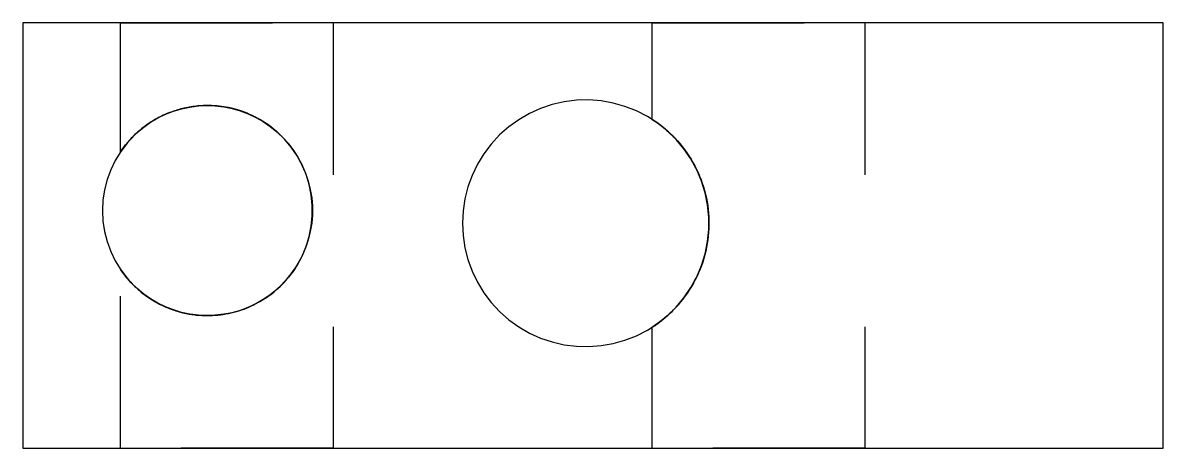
# Model space of a CAD drawing. Extents: x 0 to 1.32, y 0 to 0.85.
# Drawn here: x 0 to 0.75, y 0.57 to 0.849 of the extents above; entities that cross this region are included whole.
import ezdxf

# ---------------------------------------------------------------- set-up
doc = ezdxf.new("R2010")
doc.units = 0
doc.linetypes.add('HIDDEN', pattern=[0.037499, 0.025012, -0.012487])
doc.layers.add('FRONT', color=7, linetype='CONTINUOUS')
doc.layers.add('FRONT_HID', color=7, linetype='HIDDEN')

msp = doc.modelspace()

# ---------------------------------------------------------------- linework, layer by layer
at = {"layer": 'FRONT'}
for p, q in [((0, 0.849245), (0, 0.569547)), ((0.75, 0.849245), (0, 0.849245)), ((0.75, 0.569547), (0.75, 0.849245)), ((0.348238, 0.795489), (0.340576, 0.792914)), ((0.356119, 0.797287), (0.348238, 0.795489)), ((0.364139, 0.798292), (0.356119, 0.797287)), ((0.37222, 0.798494), (0.364139, 0.798292)), ((0.380281, 0.79789), (0.37222, 0.798494)), ((0.388241, 0.796486), (0.380281, 0.79789)), ((0.396022, 0.794297), (0.388241, 0.796486)), ((0.096201, 0.790077), (0.089926, 0.787245)), ((0.102728, 0.79227), (0.096201, 0.790077)), ((0.10944, 0.793802), (0.102728, 0.79227)), ((0.116272, 0.794658), (0.10944, 0.793802)), ((0.123155, 0.79483), (0.116272, 0.794658)), ((0.130021, 0.794315), (0.123155, 0.79483)), ((0.127584, 0.794577), (0.125325, 0.794741)), ((0.135209, 0.793463), (0.12762, 0.794573)), ((0.136801, 0.79312), (0.130021, 0.794315)), ((0.143429, 0.791255), (0.136801, 0.79312)), ((0.149838, 0.788739), (0.143429, 0.791255)), ((0.145832, 0.790398), (0.145258, 0.790612)), ((0.146405, 0.790179), (0.145832, 0.790398)), ((0.146975, 0.789954), (0.146405, 0.790179)), ((0.147544, 0.789725), (0.146975, 0.789954)), ((0.148111, 0.789491), (0.147544, 0.789725)), ((0.148675, 0.789251), (0.148111, 0.789491)), ((0.149237, 0.789007), (0.148675, 0.789251)), ((0.149798, 0.788758), (0.149237, 0.789007)), ((0.150355, 0.788503), (0.149798, 0.788758)), ((0.155965, 0.785598), (0.149838, 0.788739)), ((0.150911, 0.788244), (0.150355, 0.788503)), ((0.151464, 0.78798), (0.150911, 0.788244)), ((0.152015, 0.787711), (0.151464, 0.78798)), ((0.152564, 0.787437), (0.152015, 0.787711)), ((0.333208, 0.78959), (0.326207, 0.785548)), ((0.340576, 0.792914), (0.333208, 0.78959)), ((0.403547, 0.791344), (0.396022, 0.794297)), ((0.41074, 0.787656), (0.403547, 0.791344)), ((0.41753, 0.783271), (0.41074, 0.787656)), ((0.083963, 0.783803), (0.078373, 0.779784)), ((0.089926, 0.787245), (0.083963, 0.783803)), ((0.15311, 0.787158), (0.152564, 0.787437)), ((0.153654, 0.786875), (0.15311, 0.787158)), ((0.154195, 0.786586), (0.153654, 0.786875)), ((0.154733, 0.786293), (0.154195, 0.786586)), ((0.155269, 0.785995), (0.154733, 0.786293)), ((0.155802, 0.785692), (0.155269, 0.785995)), ((0.156332, 0.785385), (0.155802, 0.785692)), ((0.161749, 0.781863), (0.155965, 0.785598)), ((0.15686, 0.785073), (0.156332, 0.785385)), ((0.157385, 0.784756), (0.15686, 0.785073)), ((0.157907, 0.784434), (0.157385, 0.784756)), ((0.158426, 0.784108), (0.157907, 0.784434)), ((0.158943, 0.783777), (0.158426, 0.784108)), ((0.159456, 0.783442), (0.158943, 0.783777)), ((0.159966, 0.783102), (0.159456, 0.783442)), ((0.160474, 0.782758), (0.159966, 0.783102)), ((0.160978, 0.782409), (0.160474, 0.782758)), ((0.161479, 0.782056), (0.160978, 0.782409)), ((0.161977, 0.781698), (0.161479, 0.782056)), ((0.167131, 0.77757), (0.161749, 0.781863)), ((0.162472, 0.781336), (0.161977, 0.781698)), ((0.162963, 0.780969), (0.162472, 0.781336)), ((0.163451, 0.780599), (0.162963, 0.780969)), ((0.163936, 0.780223), (0.163451, 0.780599)), ((0.164418, 0.779844), (0.163936, 0.780223)), ((0.319644, 0.780829), (0.313584, 0.775481)), ((0.326207, 0.785548), (0.319644, 0.780829)), ((0.414455, 0.785376), (0.413858, 0.785761)), ((0.413858, 0.785761), (0.417381, 0.783377)), ((0.415049, 0.784985), (0.414455, 0.785376)), ((0.415639, 0.78459), (0.415049, 0.784985)), ((0.416225, 0.784189), (0.415639, 0.78459)), ((0.416808, 0.783783), (0.416225, 0.784189)), ((0.417388, 0.783373), (0.416808, 0.783783)), ((0.417964, 0.782957), (0.417388, 0.783373)), ((0.42385, 0.778231), (0.41753, 0.783271)), ((0.418536, 0.782536), (0.417964, 0.782957)), ((0.419104, 0.78211), (0.418536, 0.782536)), ((0.419669, 0.781679), (0.419104, 0.78211)), ((0.42023, 0.781243), (0.419669, 0.781679)), ((0.420787, 0.780802), (0.42023, 0.781243)), ((0.42134, 0.780356), (0.420787, 0.780802)), ((0.421889, 0.779906), (0.42134, 0.780356)), ((0.07321, 0.775228), (0.068527, 0.770181)), ((0.078373, 0.779784), (0.07321, 0.775228)), ((0.164896, 0.77946), (0.164418, 0.779844)), ((0.165371, 0.779072), (0.164896, 0.77946)), ((0.165842, 0.77868), (0.165371, 0.779072)), ((0.16631, 0.778284), (0.165842, 0.77868)), ((0.166774, 0.777883), (0.16631, 0.778284)), ((0.167235, 0.777479), (0.166774, 0.777883)), ((0.17206, 0.772763), (0.167131, 0.77757)), ((0.167692, 0.77707), (0.167235, 0.777479)), ((0.168145, 0.776657), (0.167692, 0.77707)), ((0.168595, 0.776241), (0.168145, 0.776657)), ((0.169041, 0.77582), (0.168595, 0.776241)), ((0.169484, 0.775395), (0.169041, 0.77582)), ((0.169922, 0.774967), (0.169484, 0.775395)), ((0.170357, 0.774534), (0.169922, 0.774967)), ((0.170788, 0.774098), (0.170357, 0.774534)), ((0.171214, 0.773658), (0.170788, 0.774098)), ((0.171638, 0.773214), (0.171214, 0.773658)), ((0.172057, 0.772767), (0.171638, 0.773214)), ((0.172472, 0.772316), (0.172057, 0.772767)), ((0.176486, 0.767488), (0.17206, 0.772763)), ((0.313584, 0.775481), (0.308086, 0.769555)), ((0.422435, 0.779451), (0.421889, 0.779906)), ((0.422976, 0.778991), (0.422435, 0.779451)), ((0.423513, 0.778526), (0.422976, 0.778991)), ((0.424046, 0.778057), (0.423513, 0.778526)), ((0.429636, 0.772587), (0.42385, 0.778231)), ((0.424575, 0.777583), (0.424046, 0.778057)), ((0.4251, 0.777104), (0.424575, 0.777583)), ((0.425621, 0.776621), (0.4251, 0.777104)), ((0.426137, 0.776133), (0.425621, 0.776621)), ((0.426649, 0.77564), (0.426137, 0.776133)), ((0.427157, 0.775144), (0.426649, 0.77564)), ((0.42766, 0.774642), (0.427157, 0.775144)), ((0.428159, 0.774137), (0.42766, 0.774642)), ((0.428654, 0.773627), (0.428159, 0.774137)), ((0.429144, 0.773113), (0.428654, 0.773627)), ((0.429629, 0.772594), (0.429144, 0.773113)), ((0.43011, 0.772071), (0.429629, 0.772594)), ((0.434832, 0.766395), (0.429636, 0.772587)), ((0.068527, 0.770181), (0.06437, 0.764692)), ((0.172883, 0.771861), (0.172472, 0.772316)), ((0.17329, 0.771402), (0.172883, 0.771861)), ((0.173693, 0.77094), (0.17329, 0.771402)), ((0.174091, 0.770474), (0.173693, 0.77094)), ((0.174486, 0.770005), (0.174091, 0.770474)), ((0.174876, 0.769532), (0.174486, 0.770005)), ((0.175263, 0.769056), (0.174876, 0.769532)), ((0.175645, 0.768576), (0.175263, 0.769056)), ((0.176022, 0.768093), (0.175645, 0.768576)), ((0.176139, 0.767942), (0.176034, 0.768078)), ((0.176244, 0.767806), (0.176139, 0.767942)), ((0.176349, 0.767669), (0.176244, 0.767806)), ((0.176453, 0.767532), (0.176349, 0.767669)), ((0.176557, 0.767394), (0.176453, 0.767532)), ((0.180364, 0.7618), (0.176486, 0.767488)), ((0.176661, 0.767257), (0.176557, 0.767394)), ((0.176764, 0.767119), (0.176661, 0.767257)), ((0.176867, 0.766981), (0.176764, 0.767119)), ((0.176969, 0.766843), (0.176867, 0.766981)), ((0.177071, 0.766704), (0.176969, 0.766843)), ((0.177173, 0.766565), (0.177071, 0.766704)), ((0.177275, 0.766426), (0.177173, 0.766565)), ((0.177376, 0.766287), (0.177275, 0.766426)), ((0.177477, 0.766147), (0.177376, 0.766287)), ((0.177577, 0.766007), (0.177477, 0.766147)), ((0.177677, 0.765867), (0.177577, 0.766007)), ((0.177777, 0.765727), (0.177677, 0.765867)), ((0.177876, 0.765586), (0.177777, 0.765727)), ((0.177975, 0.765445), (0.177876, 0.765586)), ((0.178074, 0.765304), (0.177975, 0.765445)), ((0.178172, 0.765163), (0.178074, 0.765304)), ((0.17827, 0.765021), (0.178172, 0.765163)), ((0.178368, 0.76488), (0.17827, 0.765021)), ((0.308086, 0.769555), (0.303205, 0.763112)), ((0.430587, 0.771544), (0.43011, 0.772071)), ((0.431058, 0.771013), (0.430587, 0.771544)), ((0.431525, 0.770478), (0.431058, 0.771013)), ((0.431988, 0.769939), (0.431525, 0.770478)), ((0.432445, 0.769395), (0.431988, 0.769939)), ((0.432898, 0.768848), (0.432445, 0.769395)), ((0.433346, 0.768297), (0.432898, 0.768848)), ((0.433789, 0.767742), (0.433346, 0.768297)), ((0.434228, 0.767183), (0.433789, 0.767742)), ((0.434661, 0.76662), (0.434228, 0.767183)), ((0.435089, 0.766053), (0.434661, 0.76662)), ((0.439386, 0.759716), (0.434832, 0.766395)), ((0.435513, 0.765483), (0.435089, 0.766053)), ((0.435931, 0.764909), (0.435513, 0.765483)), ((0.06078, 0.758818), (0.057793, 0.752614)), ((0.06437, 0.764692), (0.06078, 0.758818)), ((0.178465, 0.764738), (0.178368, 0.76488)), ((0.178562, 0.764595), (0.178465, 0.764738)), ((0.178659, 0.764453), (0.178562, 0.764595)), ((0.178755, 0.76431), (0.178659, 0.764453)), ((0.178851, 0.764167), (0.178755, 0.76431)), ((0.178946, 0.764024), (0.178851, 0.764167)), ((0.179042, 0.76388), (0.178946, 0.764024)), ((0.179136, 0.763736), (0.179042, 0.76388)), ((0.179231, 0.763592), (0.179136, 0.763736)), ((0.179325, 0.763448), (0.179231, 0.763592)), ((0.179419, 0.763304), (0.179325, 0.763448)), ((0.179512, 0.763159), (0.179419, 0.763304)), ((0.179605, 0.763014), (0.179512, 0.763159)), ((0.179698, 0.762869), (0.179605, 0.763014)), ((0.17979, 0.762724), (0.179698, 0.762869)), ((0.179882, 0.762578), (0.17979, 0.762724)), ((0.179973, 0.762432), (0.179882, 0.762578)), ((0.180064, 0.762286), (0.179973, 0.762432)), ((0.180155, 0.76214), (0.180064, 0.762286)), ((0.180246, 0.761993), (0.180155, 0.76214)), ((0.180336, 0.761846), (0.180246, 0.761993)), ((0.180426, 0.761699), (0.180336, 0.761846)), ((0.183657, 0.755753), (0.180364, 0.7618)), ((0.180515, 0.761552), (0.180426, 0.761699)), ((0.180604, 0.761405), (0.180515, 0.761552)), ((0.180693, 0.761257), (0.180604, 0.761405)), ((0.180781, 0.761109), (0.180693, 0.761257)), ((0.180869, 0.760961), (0.180781, 0.761109)), ((0.180956, 0.760813), (0.180869, 0.760961)), ((0.181043, 0.760665), (0.180956, 0.760813)), ((0.18113, 0.760516), (0.181043, 0.760665)), ((0.181216, 0.760367), (0.18113, 0.760516)), ((0.181302, 0.760218), (0.181216, 0.760367)), ((0.181388, 0.760068), (0.181302, 0.760218)), ((0.181473, 0.759919), (0.181388, 0.760068)), ((0.181558, 0.759769), (0.181473, 0.759919)), ((0.181643, 0.759619), (0.181558, 0.759769)), ((0.181727, 0.759469), (0.181643, 0.759619)), ((0.181811, 0.759318), (0.181727, 0.759469)), ((0.181894, 0.759168), (0.181811, 0.759318)), ((0.181977, 0.759017), (0.181894, 0.759168)), ((0.185873, 0.750633), (0.182611, 0.757836)), ((0.303205, 0.763112), (0.29899, 0.756215)), ((0.436345, 0.764331), (0.435931, 0.764909)), ((0.436753, 0.76375), (0.436345, 0.764331)), ((0.437156, 0.763165), (0.436753, 0.76375)), ((0.437554, 0.762576), (0.437156, 0.763165)), ((0.437947, 0.761985), (0.437554, 0.762576)), ((0.438335, 0.761389), (0.437947, 0.761985)), ((0.438717, 0.760791), (0.438335, 0.761389)), ((0.439094, 0.760189), (0.438717, 0.760791)), ((0.439466, 0.759584), (0.439094, 0.760189)), ((0.443251, 0.752617), (0.439386, 0.759716)), ((0.439833, 0.758975), (0.439466, 0.759584)), ((0.440194, 0.758364), (0.439833, 0.758975)), ((0.44055, 0.757749), (0.440194, 0.758364)), ((0.4409, 0.757131), (0.44055, 0.757749)), ((0.057793, 0.752614), (0.055438, 0.746144)), ((0.186332, 0.749409), (0.183657, 0.755753)), ((0.29899, 0.756215), (0.295483, 0.748932)), ((0.441245, 0.75651), (0.4409, 0.757131)), ((0.441585, 0.755886), (0.441245, 0.75651)), ((0.441919, 0.755259), (0.441585, 0.755886)), ((0.442248, 0.754629), (0.441919, 0.755259)), ((0.442571, 0.753997), (0.442248, 0.754629)), ((0.442888, 0.753361), (0.442571, 0.753997)), ((0.4432, 0.752723), (0.442888, 0.753361)), ((0.446391, 0.745168), (0.443251, 0.752617)), ((0.055438, 0.746144), (0.053739, 0.739472)), ((0.188361, 0.74283), (0.186332, 0.749409)), ((0.189725, 0.736081), (0.188361, 0.74283)), ((0.295483, 0.748932), (0.292718, 0.741336)), ((0.446227, 0.745617), (0.444735, 0.749354)), ((0.447205, 0.74282), (0.446374, 0.745216)), ((0.448774, 0.737444), (0.446391, 0.745168)), ((0.053739, 0.739472), (0.052713, 0.732664)), ((0.190411, 0.72923), (0.189725, 0.736081)), ((0.292718, 0.741336), (0.290724, 0.733503)), ((0.447818, 0.740879), (0.447707, 0.741246)), ((0.447928, 0.740512), (0.447818, 0.740879)), ((0.448037, 0.740144), (0.447928, 0.740512)), ((0.448143, 0.739775), (0.448037, 0.740144)), ((0.448248, 0.739406), (0.448143, 0.739775)), ((0.448351, 0.739037), (0.448248, 0.739406)), ((0.448452, 0.738667), (0.448351, 0.739037)), ((0.448552, 0.738296), (0.448452, 0.738667)), ((0.44865, 0.737925), (0.448552, 0.738296)), ((0.448746, 0.737554), (0.44865, 0.737925)), ((0.44884, 0.737182), (0.448746, 0.737554)), ((0.450376, 0.729521), (0.448774, 0.737444)), ((0.448933, 0.73681), (0.44884, 0.737182)), ((0.449023, 0.736437), (0.448933, 0.73681)), ((0.449112, 0.736064), (0.449023, 0.736437)), ((0.4492, 0.735691), (0.449112, 0.736064)), ((0.449285, 0.735317), (0.4492, 0.735691)), ((0.449369, 0.734942), (0.449285, 0.735317)), ((0.052713, 0.732664), (0.05237, 0.725788)), ((0.190442, 0.723032), (0.190407, 0.7293)), ((0.190411, 0.722345), (0.190411, 0.72923)), ((0.290724, 0.733503), (0.289519, 0.72551)), ((0.449451, 0.734568), (0.449369, 0.734942)), ((0.449531, 0.734193), (0.449451, 0.734568)), ((0.449609, 0.733817), (0.449531, 0.734193)), ((0.449686, 0.733441), (0.449609, 0.733817)), ((0.449761, 0.733065), (0.449686, 0.733441)), ((0.449834, 0.732688), (0.449761, 0.733065)), ((0.449905, 0.732312), (0.449834, 0.732688)), ((0.449975, 0.731934), (0.449905, 0.732312)), ((0.450042, 0.731557), (0.449975, 0.731934)), ((0.450108, 0.731179), (0.450042, 0.731557)), ((0.450172, 0.730801), (0.450108, 0.731179)), ((0.450235, 0.730422), (0.450172, 0.730801)), ((0.450295, 0.730043), (0.450235, 0.730422)), ((0.450354, 0.729664), (0.450295, 0.730043)), ((0.450411, 0.729285), (0.450354, 0.729664)), ((0.45118, 0.721478), (0.450376, 0.729521)), ((0.450466, 0.728905), (0.450411, 0.729285)), ((0.450519, 0.728526), (0.450466, 0.728905)), ((0.450571, 0.728145), (0.450519, 0.728526)), ((0.450621, 0.727765), (0.450571, 0.728145)), ((0.450669, 0.727385), (0.450621, 0.727765)), ((0.05237, 0.725788), (0.052713, 0.718911)), ((0.189725, 0.715494), (0.190411, 0.722345)), ((0.289519, 0.72551), (0.289116, 0.717436)), ((0.450715, 0.727004), (0.450669, 0.727385)), ((0.450759, 0.726623), (0.450715, 0.727004)), ((0.450802, 0.726242), (0.450759, 0.726623)), ((0.450842, 0.72586), (0.450802, 0.726242)), ((0.450881, 0.725479), (0.450842, 0.72586)), ((0.450919, 0.725097), (0.450881, 0.725479)), ((0.450954, 0.724715), (0.450919, 0.725097)), ((0.450987, 0.724333), (0.450954, 0.724715)), ((0.451019, 0.72395), (0.450987, 0.724333)), ((0.451049, 0.723568), (0.451019, 0.72395)), ((0.451077, 0.723185), (0.451049, 0.723568)), ((0.451103, 0.722803), (0.451077, 0.723185)), ((0.451128, 0.72242), (0.451103, 0.722803)), ((0.451151, 0.722037), (0.451128, 0.72242)), ((0.451171, 0.721654), (0.451151, 0.722037)), ((0.45119, 0.721271), (0.451171, 0.721654)), ((0.45118, 0.713395), (0.45118, 0.721478)), ((0.451208, 0.720888), (0.45119, 0.721271)), ((0.451223, 0.720504), (0.451208, 0.720888)), ((0.451237, 0.720121), (0.451223, 0.720504)), ((0.451249, 0.719738), (0.451237, 0.720121)), ((0.052713, 0.718911), (0.053739, 0.712103)), ((0.188361, 0.708746), (0.189725, 0.715494)), ((0.289116, 0.717436), (0.289519, 0.709363)), ((0.450376, 0.705352), (0.45118, 0.713395)), ((0.451258, 0.719354), (0.451249, 0.719738)), ((0.451267, 0.718971), (0.451258, 0.719354)), ((0.451273, 0.718587), (0.451267, 0.718971)), ((0.451278, 0.718204), (0.451273, 0.718587)), ((0.45128, 0.71782), (0.451278, 0.718204)), ((0.451281, 0.717436), (0.45128, 0.71782)), ((0.053739, 0.712103), (0.055438, 0.705431)), ((0.055438, 0.705431), (0.057793, 0.698961)), ((0.186332, 0.702167), (0.188361, 0.708746)), ((0.289519, 0.709363), (0.290724, 0.70137)), ((0.448774, 0.697429), (0.450376, 0.705352)), ((0.057793, 0.698961), (0.06078, 0.692758)), ((0.183657, 0.695822), (0.186332, 0.702167)), ((0.290724, 0.70137), (0.292718, 0.693537)), ((0.06078, 0.692758), (0.06437, 0.686883)), ((0.180364, 0.689775), (0.183657, 0.695822)), ((0.292718, 0.693537), (0.295483, 0.685941)), ((0.446391, 0.689705), (0.448774, 0.697429)), ((0.064236, 0.68708), (0.064793, 0.68627)), ((0.06437, 0.686883), (0.068527, 0.681394)), ((0.064793, 0.68627), (0.065361, 0.685467)), ((0.065361, 0.685467), (0.065941, 0.684673)), ((0.065941, 0.684673), (0.066532, 0.683887)), ((0.066532, 0.683887), (0.067135, 0.683109)), ((0.067135, 0.683109), (0.067748, 0.682341)), ((0.17206, 0.678813), (0.176486, 0.684087)), ((0.176486, 0.684087), (0.180364, 0.689775)), ((0.295483, 0.685941), (0.29899, 0.678658)), ((0.443251, 0.682256), (0.446391, 0.689705)), ((0.067748, 0.682341), (0.068372, 0.68158)), ((0.068372, 0.68158), (0.069007, 0.680829)), ((0.068527, 0.681394), (0.07321, 0.676347)), ((0.069007, 0.680829), (0.069652, 0.680087)), ((0.069652, 0.680087), (0.070308, 0.679355)), ((0.070308, 0.679355), (0.070975, 0.678631)), ((0.070975, 0.678631), (0.071651, 0.677918)), ((0.071651, 0.677918), (0.072338, 0.677214)), ((0.072338, 0.677214), (0.073035, 0.67652)), ((0.073035, 0.67652), (0.073741, 0.675835)), ((0.07321, 0.676347), (0.078373, 0.671792)), ((0.073741, 0.675835), (0.074457, 0.675161)), ((0.074457, 0.675161), (0.075183, 0.674498)), ((0.167131, 0.674005), (0.17206, 0.678813)), ((0.29899, 0.678658), (0.303205, 0.671761)), ((0.434832, 0.668478), (0.439386, 0.675157)), ((0.439386, 0.675157), (0.443251, 0.682256)), ((0.075183, 0.674498), (0.075918, 0.673844)), ((0.075918, 0.673844), (0.076662, 0.673201)), ((0.076662, 0.673201), (0.077415, 0.672569)), ((0.077415, 0.672569), (0.078178, 0.671948)), ((0.078178, 0.671948), (0.078949, 0.671337)), ((0.078373, 0.671792), (0.083963, 0.667772)), ((0.078949, 0.671337), (0.079728, 0.670738)), ((0.079728, 0.670738), (0.080516, 0.67015)), ((0.080516, 0.67015), (0.081313, 0.669573)), ((0.081313, 0.669573), (0.082117, 0.669007)), ((0.082117, 0.669007), (0.08293, 0.668453)), ((0.08293, 0.668453), (0.08375, 0.66791)), ((0.08375, 0.66791), (0.084578, 0.66738)), ((0.083963, 0.667772), (0.089926, 0.66433)), ((0.155965, 0.665977), (0.161749, 0.669712)), ((0.161749, 0.669712), (0.167131, 0.674005)), ((0.303205, 0.671761), (0.308086, 0.665318)), ((0.429636, 0.662286), (0.434832, 0.668478)), ((0.084578, 0.66738), (0.085414, 0.666861)), ((0.085414, 0.666861), (0.086256, 0.666354)), ((0.086256, 0.666354), (0.087106, 0.665859)), ((0.087106, 0.665859), (0.087963, 0.665376)), ((0.087963, 0.665376), (0.088827, 0.664906)), ((0.088827, 0.664906), (0.089697, 0.664448)), ((0.089697, 0.664448), (0.090574, 0.664002)), ((0.089926, 0.66433), (0.096201, 0.661498)), ((0.090574, 0.664002), (0.091457, 0.663569)), ((0.091457, 0.663569), (0.092346, 0.663148)), ((0.092346, 0.663148), (0.09324, 0.662741)), ((0.09324, 0.662741), (0.094141, 0.662345)), ((0.094141, 0.662345), (0.095047, 0.661963)), ((0.095047, 0.661963), (0.095959, 0.661594)), ((0.095959, 0.661594), (0.096875, 0.661238)), ((0.096201, 0.661498), (0.102728, 0.659305)), ((0.096875, 0.661238), (0.097797, 0.660895)), ((0.097797, 0.660895), (0.098723, 0.660565)), ((0.098723, 0.660565), (0.099654, 0.660248)), ((0.099654, 0.660248), (0.10059, 0.659944)), ((0.136801, 0.658456), (0.143429, 0.66032)), ((0.143429, 0.66032), (0.149838, 0.662836)), ((0.149838, 0.662836), (0.155965, 0.665977)), ((0.308086, 0.665318), (0.313584, 0.659392)), ((0.42385, 0.656642), (0.429636, 0.662286)), ((0.10059, 0.659944), (0.10153, 0.659654)), ((0.10153, 0.659654), (0.102473, 0.659378)), ((0.102473, 0.659378), (0.103421, 0.659114)), ((0.102728, 0.659305), (0.10944, 0.657773)), ((0.103421, 0.659114), (0.104372, 0.658865)), ((0.104372, 0.658865), (0.105327, 0.658628)), ((0.105327, 0.658628), (0.106285, 0.658406)), ((0.106285, 0.658406), (0.107246, 0.658197)), ((0.107246, 0.658197), (0.10821, 0.658002)), ((0.10821, 0.658002), (0.109176, 0.65782)), ((0.109176, 0.65782), (0.110145, 0.657653)), ((0.10944, 0.657773), (0.116272, 0.656917)), ((0.110145, 0.657653), (0.111117, 0.657499)), ((0.111117, 0.657499), (0.11209, 0.657359)), ((0.11209, 0.657359), (0.113065, 0.657233)), ((0.113065, 0.657233), (0.114042, 0.657121)), ((0.114042, 0.657121), (0.115021, 0.657022)), ((0.115021, 0.657022), (0.116001, 0.656938)), ((0.116272, 0.656917), (0.123155, 0.656746)), ((0.123155, 0.656746), (0.130021, 0.65726)), ((0.130021, 0.65726), (0.136801, 0.658456)), ((0.313584, 0.659392), (0.319644, 0.654044)), ((0.319644, 0.654044), (0.326207, 0.649325)), ((0.41753, 0.651602), (0.42385, 0.656642)), ((0.326207, 0.649325), (0.333208, 0.645283)), ((0.333208, 0.645283), (0.340576, 0.641959)), ((0.403547, 0.643529), (0.41074, 0.647217)), ((0.41074, 0.647217), (0.41753, 0.651602)), ((0.340576, 0.641959), (0.348238, 0.639384)), ((0.348238, 0.639384), (0.356119, 0.637586)), ((0.356119, 0.637586), (0.364139, 0.636581)), ((0.380281, 0.636983), (0.388241, 0.638387)), ((0.388241, 0.638387), (0.396022, 0.640576)), ((0.396022, 0.640576), (0.403547, 0.643529)), ((0.364139, 0.636581), (0.37222, 0.636379)), ((0.37222, 0.636379), (0.380281, 0.636983)), ((0, 0.569547), (0.75, 0.569547))]:
    msp.add_line(p, q, dxfattribs=at)
at = {"layer": 'FRONT_HID', "linetype": 'HIDDEN'}
for p, q in [((0.204085, 0.849245), (0.064236, 0.849245)), ((0.064236, 0.849245), (0.204085, 0.849245)), ((0.064236, 0.764495), (0.064236, 0.849245)), ((0.204085, 0.849245), (0.204085, 0.569547)), ((0.553707, 0.849245), (0.413858, 0.849245)), ((0.413858, 0.849245), (0.553707, 0.849245)), ((0.413858, 0.785761), (0.413858, 0.849245)), ((0.553707, 0.849245), (0.553707, 0.569547)), ((0.088883, 0.786699), (0.093908, 0.789129)), ((0.091297, 0.787929), (0.090283, 0.787427)), ((0.092319, 0.788415), (0.091297, 0.787929)), ((0.093349, 0.788883), (0.092319, 0.788415)), ((0.094387, 0.789335), (0.093349, 0.788883)), ((0.093908, 0.789129), (0.099113, 0.791145)), ((0.095431, 0.789769), (0.094387, 0.789335)), ((0.096483, 0.790187), (0.095431, 0.789769)), ((0.097542, 0.790587), (0.096483, 0.790187)), ((0.098606, 0.79097), (0.097542, 0.790587)), ((0.099677, 0.791335), (0.098606, 0.79097)), ((0.099113, 0.791145), (0.104464, 0.792734)), ((0.100754, 0.791683), (0.099677, 0.791335)), ((0.101837, 0.792013), (0.100754, 0.791683)), ((0.102924, 0.792325), (0.101837, 0.792013)), ((0.104017, 0.792619), (0.102924, 0.792325)), ((0.105114, 0.792895), (0.104017, 0.792619)), ((0.104464, 0.792734), (0.109926, 0.793886)), ((0.106216, 0.793154), (0.105114, 0.792895)), ((0.107322, 0.793394), (0.106216, 0.793154)), ((0.108431, 0.793616), (0.107322, 0.793394)), ((0.109544, 0.79382), (0.108431, 0.793616)), ((0.110661, 0.794006), (0.109544, 0.79382)), ((0.109926, 0.793886), (0.115463, 0.794593)), ((0.11178, 0.794173), (0.110661, 0.794006)), ((0.112901, 0.794322), (0.11178, 0.794173)), ((0.114025, 0.794453), (0.112901, 0.794322)), ((0.115151, 0.794565), (0.114025, 0.794453)), ((0.116279, 0.794659), (0.115151, 0.794565)), ((0.115463, 0.794593), (0.121039, 0.79485)), ((0.117408, 0.794734), (0.116279, 0.794659)), ((0.118538, 0.79479), (0.117408, 0.794734)), ((0.119669, 0.794829), (0.118538, 0.79479)), ((0.120801, 0.794848), (0.119669, 0.794829)), ((0.121932, 0.794849), (0.120801, 0.794848)), ((0.121039, 0.79485), (0.126618, 0.794656)), ((0.123064, 0.794832), (0.121932, 0.794849)), ((0.124195, 0.794796), (0.123064, 0.794832)), ((0.125325, 0.794741), (0.124195, 0.794796)), ((0.126618, 0.794656), (0.132163, 0.794013)), ((0.12762, 0.794573), (0.127584, 0.794577)), ((0.132163, 0.794013), (0.137637, 0.792923)), ((0.135371, 0.79343), (0.135209, 0.793463)), ((0.135534, 0.793396), (0.135371, 0.79343)), ((0.135696, 0.793362), (0.135534, 0.793396)), ((0.135859, 0.793328), (0.135696, 0.793362)), ((0.136021, 0.793293), (0.135859, 0.793328)), ((0.136183, 0.793258), (0.136021, 0.793293)), ((0.136345, 0.793222), (0.136183, 0.793258)), ((0.136507, 0.793186), (0.136345, 0.793222)), ((0.136669, 0.79315), (0.136507, 0.793186)), ((0.136831, 0.793113), (0.136669, 0.79315)), ((0.136993, 0.793076), (0.136831, 0.793113)), ((0.137154, 0.793038), (0.136993, 0.793076)), ((0.137316, 0.793), (0.137154, 0.793038)), ((0.137477, 0.792962), (0.137316, 0.793)), ((0.137639, 0.792923), (0.137477, 0.792962)), ((0.137637, 0.792923), (0.143006, 0.791395)), ((0.1378, 0.792884), (0.137639, 0.792923)), ((0.137961, 0.792844), (0.1378, 0.792884)), ((0.138122, 0.792804), (0.137961, 0.792844)), ((0.138283, 0.792764), (0.138122, 0.792804)), ((0.138444, 0.792723), (0.138283, 0.792764)), ((0.138605, 0.792682), (0.138444, 0.792723)), ((0.138766, 0.792641), (0.138605, 0.792682)), ((0.138926, 0.792599), (0.138766, 0.792641)), ((0.139087, 0.792557), (0.138926, 0.792599)), ((0.139247, 0.792514), (0.139087, 0.792557)), ((0.139408, 0.792471), (0.139247, 0.792514)), ((0.139568, 0.792428), (0.139408, 0.792471)), ((0.139728, 0.792384), (0.139568, 0.792428)), ((0.139888, 0.79234), (0.139728, 0.792384)), ((0.140048, 0.792295), (0.139888, 0.79234)), ((0.140207, 0.79225), (0.140048, 0.792295)), ((0.140367, 0.792205), (0.140207, 0.79225)), ((0.140527, 0.792159), (0.140367, 0.792205)), ((0.140686, 0.792113), (0.140527, 0.792159)), ((0.140845, 0.792067), (0.140686, 0.792113)), ((0.141005, 0.79202), (0.140845, 0.792067)), ((0.141164, 0.791973), (0.141005, 0.79202)), ((0.141323, 0.791925), (0.141164, 0.791973)), ((0.141482, 0.791877), (0.141323, 0.791925)), ((0.14164, 0.791829), (0.141482, 0.791877)), ((0.141799, 0.79178), (0.14164, 0.791829)), ((0.141957, 0.791731), (0.141799, 0.79178)), ((0.142116, 0.791681), (0.141957, 0.791731)), ((0.142274, 0.791632), (0.142116, 0.791681)), ((0.142432, 0.791581), (0.142274, 0.791632)), ((0.14259, 0.791531), (0.142432, 0.791581)), ((0.142748, 0.79148), (0.14259, 0.791531)), ((0.142906, 0.791428), (0.142748, 0.79148)), ((0.143064, 0.791376), (0.142906, 0.791428)), ((0.143006, 0.791395), (0.148234, 0.789439)), ((0.143221, 0.791324), (0.143064, 0.791376)), ((0.143379, 0.791272), (0.143221, 0.791324)), ((0.143536, 0.791219), (0.143379, 0.791272)), ((0.143693, 0.791165), (0.143536, 0.791219)), ((0.14385, 0.791112), (0.143693, 0.791165)), ((0.144007, 0.791058), (0.14385, 0.791112)), ((0.144164, 0.791003), (0.144007, 0.791058)), ((0.144321, 0.790948), (0.144164, 0.791003)), ((0.144477, 0.790893), (0.144321, 0.790948)), ((0.144633, 0.790838), (0.144477, 0.790893)), ((0.14479, 0.790782), (0.144633, 0.790838)), ((0.144946, 0.790725), (0.14479, 0.790782)), ((0.145102, 0.790669), (0.144946, 0.790725)), ((0.145258, 0.790612), (0.145102, 0.790669)), ((0.148234, 0.789439), (0.153287, 0.787067)), ((0.075206, 0.777099), (0.079501, 0.780665)), ((0.078842, 0.780154), (0.077957, 0.779449)), ((0.079738, 0.780845), (0.078842, 0.780154)), ((0.079501, 0.780665), (0.08407, 0.783872)), ((0.080646, 0.78152), (0.079738, 0.780845)), ((0.081564, 0.782181), (0.080646, 0.78152)), ((0.082494, 0.782827), (0.081564, 0.782181)), ((0.083433, 0.783457), (0.082494, 0.782827)), ((0.084383, 0.784072), (0.083433, 0.783457)), ((0.08407, 0.783872), (0.088883, 0.786699)), ((0.085343, 0.784671), (0.084383, 0.784072)), ((0.086313, 0.785255), (0.085343, 0.784671)), ((0.087292, 0.785822), (0.086313, 0.785255)), ((0.08828, 0.786373), (0.087292, 0.785822)), ((0.089277, 0.786908), (0.08828, 0.786373)), ((0.090283, 0.787427), (0.089277, 0.786908)), ((0.153287, 0.787067), (0.158132, 0.784294)), ((0.158132, 0.784294), (0.162737, 0.781139)), ((0.162737, 0.781139), (0.167072, 0.777623)), ((0.417381, 0.783377), (0.419401, 0.781884)), ((0.419401, 0.781884), (0.421374, 0.780329)), ((0.421374, 0.780329), (0.423298, 0.778714)), ((0.067549, 0.768988), (0.071214, 0.773198)), ((0.071316, 0.773306), (0.070544, 0.772479)), ((0.071214, 0.773198), (0.075206, 0.777099)), ((0.072101, 0.774121), (0.071316, 0.773306)), ((0.0729, 0.774923), (0.072101, 0.774121)), ((0.073711, 0.775711), (0.0729, 0.774923)), ((0.074535, 0.776487), (0.073711, 0.775711)), ((0.075372, 0.777248), (0.074535, 0.776487)), ((0.076222, 0.777996), (0.075372, 0.777248)), ((0.077083, 0.77873), (0.076222, 0.777996)), ((0.077957, 0.779449), (0.077083, 0.77873)), ((0.167072, 0.777623), (0.171109, 0.773768)), ((0.171109, 0.773768), (0.174821, 0.769599)), ((0.423298, 0.778714), (0.42517, 0.777039)), ((0.42517, 0.777039), (0.42699, 0.775308)), ((0.42699, 0.775308), (0.428756, 0.773521)), ((0.428756, 0.773521), (0.430465, 0.77168)), ((0.064236, 0.764495), (0.067549, 0.768988)), ((0.064878, 0.765427), (0.064236, 0.764495)), ((0.065535, 0.766348), (0.064878, 0.765427)), ((0.066207, 0.767259), (0.065535, 0.766348)), ((0.066894, 0.768158), (0.066207, 0.767259)), ((0.067595, 0.769046), (0.066894, 0.768158)), ((0.068311, 0.769922), (0.067595, 0.769046)), ((0.069042, 0.770786), (0.068311, 0.769922)), ((0.069786, 0.771639), (0.069042, 0.770786)), ((0.070544, 0.772479), (0.069786, 0.771639)), ((0.174821, 0.769599), (0.178185, 0.765145)), ((0.176034, 0.768078), (0.176022, 0.768093)), ((0.178185, 0.765145), (0.181178, 0.760433)), ((0.430465, 0.77168), (0.432117, 0.769787)), ((0.432117, 0.769787), (0.433709, 0.767844)), ((0.433709, 0.767844), (0.43524, 0.765852)), ((0.43524, 0.765852), (0.436708, 0.763814)), ((0.181178, 0.760433), (0.183781, 0.755495)), ((0.182611, 0.757836), (0.181977, 0.759017)), ((0.436708, 0.763814), (0.438113, 0.761731)), ((0.438113, 0.761731), (0.439452, 0.759606)), ((0.439452, 0.759606), (0.440726, 0.757441)), ((0.183781, 0.755495), (0.185976, 0.750363)), ((0.185997, 0.750309), (0.185873, 0.750633)), ((0.185976, 0.750363), (0.18775, 0.74507)), ((0.18612, 0.749983), (0.185997, 0.750309)), ((0.440726, 0.757441), (0.441931, 0.755237)), ((0.441931, 0.755237), (0.443067, 0.752996)), ((0.443067, 0.752996), (0.444134, 0.750722)), ((0.444735, 0.749354), (0.4432, 0.752723)), ((0.444134, 0.750722), (0.44513, 0.748416)), ((0.186241, 0.749657), (0.18612, 0.749983)), ((0.18636, 0.749331), (0.186241, 0.749657)), ((0.186478, 0.749004), (0.18636, 0.749331)), ((0.186594, 0.748676), (0.186478, 0.749004)), ((0.186708, 0.748348), (0.186594, 0.748676)), ((0.186821, 0.748019), (0.186708, 0.748348)), ((0.186932, 0.747689), (0.186821, 0.748019)), ((0.187041, 0.747359), (0.186932, 0.747689)), ((0.187149, 0.747029), (0.187041, 0.747359)), ((0.187255, 0.746698), (0.187149, 0.747029)), ((0.18736, 0.746366), (0.187255, 0.746698)), ((0.187462, 0.746034), (0.18736, 0.746366)), ((0.187563, 0.745702), (0.187462, 0.746034)), ((0.187663, 0.745368), (0.187563, 0.745702)), ((0.18776, 0.745035), (0.187663, 0.745368)), ((0.18775, 0.74507), (0.189091, 0.739652)), ((0.187857, 0.744701), (0.18776, 0.745035)), ((0.187951, 0.744366), (0.187857, 0.744701)), ((0.188044, 0.744031), (0.187951, 0.744366)), ((0.188135, 0.743696), (0.188044, 0.744031)), ((0.188224, 0.74336), (0.188135, 0.743696)), ((0.188311, 0.743023), (0.188224, 0.74336)), ((0.188397, 0.742686), (0.188311, 0.743023)), ((0.188482, 0.742349), (0.188397, 0.742686)), ((0.44513, 0.748416), (0.446053, 0.74608)), ((0.446053, 0.74608), (0.446904, 0.743716)), ((0.446374, 0.745216), (0.446227, 0.745617)), ((0.446904, 0.743716), (0.447682, 0.741327)), ((0.447707, 0.741246), (0.447205, 0.74282)), ((0.188564, 0.742011), (0.188482, 0.742349)), ((0.188645, 0.741673), (0.188564, 0.742011)), ((0.188724, 0.741335), (0.188645, 0.741673)), ((0.188801, 0.740996), (0.188724, 0.741335)), ((0.188877, 0.740656), (0.188801, 0.740996)), ((0.188951, 0.740317), (0.188877, 0.740656)), ((0.189023, 0.739977), (0.188951, 0.740317)), ((0.189094, 0.739636), (0.189023, 0.739977)), ((0.189091, 0.739652), (0.189989, 0.734142)), ((0.189163, 0.739296), (0.189094, 0.739636)), ((0.18923, 0.738954), (0.189163, 0.739296)), ((0.189295, 0.738613), (0.18923, 0.738954)), ((0.189359, 0.738271), (0.189295, 0.738613)), ((0.189421, 0.737929), (0.189359, 0.738271)), ((0.189481, 0.737587), (0.189421, 0.737929)), ((0.18954, 0.737244), (0.189481, 0.737587)), ((0.189597, 0.736901), (0.18954, 0.737244)), ((0.189652, 0.736558), (0.189597, 0.736901)), ((0.189705, 0.736214), (0.189652, 0.736558)), ((0.189757, 0.735871), (0.189705, 0.736214)), ((0.189807, 0.735527), (0.189757, 0.735871)), ((0.189855, 0.735182), (0.189807, 0.735527)), ((0.189901, 0.734838), (0.189855, 0.735182)), ((0.447682, 0.741327), (0.448384, 0.738916)), ((0.448384, 0.738916), (0.449012, 0.736483)), ((0.449012, 0.736483), (0.449565, 0.734033)), ((0.189946, 0.734493), (0.189901, 0.734838)), ((0.189989, 0.734148), (0.189946, 0.734493)), ((0.19003, 0.733803), (0.189989, 0.734148)), ((0.189989, 0.734142), (0.19044, 0.728579)), ((0.190069, 0.733457), (0.19003, 0.733803)), ((0.190107, 0.733112), (0.190069, 0.733457)), ((0.190143, 0.732766), (0.190107, 0.733112)), ((0.190177, 0.73242), (0.190143, 0.732766)), ((0.19021, 0.732074), (0.190177, 0.73242)), ((0.190241, 0.731728), (0.19021, 0.732074)), ((0.19027, 0.731381), (0.190241, 0.731728)), ((0.190297, 0.731035), (0.19027, 0.731381)), ((0.190323, 0.730688), (0.190297, 0.731035)), ((0.190346, 0.730341), (0.190323, 0.730688)), ((0.190368, 0.729994), (0.190346, 0.730341)), ((0.190389, 0.729647), (0.190368, 0.729994)), ((0.190407, 0.7293), (0.190389, 0.729647)), ((0.19044, 0.728579), (0.19044, 0.722997)), ((0.449565, 0.734033), (0.450041, 0.731566)), ((0.450041, 0.731566), (0.45044, 0.729086)), ((0.45044, 0.729086), (0.450762, 0.726595)), ((0.19044, 0.722997), (0.189989, 0.717433)), ((0.190211, 0.719511), (0.190349, 0.72127)), ((0.190349, 0.72127), (0.190442, 0.723032)), ((0.450762, 0.726595), (0.451007, 0.724095)), ((0.451007, 0.724095), (0.451175, 0.721588)), ((0.451175, 0.721588), (0.451265, 0.719078)), ((0.188851, 0.7108), (0.189212, 0.712527)), ((0.189989, 0.717433), (0.189091, 0.711924)), ((0.189212, 0.712527), (0.189528, 0.714263)), ((0.189528, 0.714263), (0.189801, 0.716006)), ((0.189801, 0.716006), (0.190028, 0.717756)), ((0.190028, 0.717756), (0.190211, 0.719511)), ((0.451211, 0.714055), (0.451067, 0.711547)), ((0.451117, 0.712281), (0.451189, 0.713568)), ((0.451189, 0.713568), (0.45124, 0.714857)), ((0.451276, 0.716566), (0.451211, 0.714055)), ((0.45124, 0.714857), (0.451271, 0.716147)), ((0.451265, 0.719078), (0.451276, 0.716566)), ((0.451271, 0.716147), (0.451281, 0.717436)), ((0.18775, 0.706505), (0.185976, 0.701212)), ((0.18697, 0.704), (0.187505, 0.705681)), ((0.187505, 0.705681), (0.187997, 0.707376)), ((0.189091, 0.711924), (0.18775, 0.706505)), ((0.187997, 0.707376), (0.188446, 0.709082)), ((0.188446, 0.709082), (0.188851, 0.7108)), ((0.450547, 0.70655), (0.450171, 0.704066)), ((0.450257, 0.704592), (0.450452, 0.705868)), ((0.450452, 0.705868), (0.450625, 0.707146)), ((0.450846, 0.709044), (0.450547, 0.70655)), ((0.450625, 0.707146), (0.450779, 0.708426)), ((0.450779, 0.708426), (0.450912, 0.709709)), ((0.451067, 0.711547), (0.450846, 0.709044)), ((0.450912, 0.709709), (0.451025, 0.710994)), ((0.451025, 0.710994), (0.451117, 0.712281)), ((0.185976, 0.701212), (0.183781, 0.69608)), ((0.184405, 0.697428), (0.185109, 0.699046)), ((0.185109, 0.699046), (0.185772, 0.700681)), ((0.185772, 0.700681), (0.186392, 0.702333)), ((0.186392, 0.702333), (0.18697, 0.704)), ((0.44919, 0.69914), (0.448585, 0.696701)), ((0.448669, 0.697021), (0.448984, 0.698272)), ((0.448984, 0.698272), (0.449279, 0.699528)), ((0.449719, 0.701595), (0.44919, 0.69914)), ((0.449279, 0.699528), (0.449554, 0.700788)), ((0.449554, 0.700788), (0.449808, 0.702052)), ((0.450171, 0.704066), (0.449719, 0.701595)), ((0.449808, 0.702052), (0.450043, 0.703321)), ((0.450043, 0.703321), (0.450257, 0.704592)), ((0.181178, 0.691142), (0.178185, 0.686431)), ((0.180279, 0.689636), (0.181183, 0.691151)), ((0.183781, 0.69608), (0.181178, 0.691142)), ((0.181183, 0.691151), (0.182049, 0.692689)), ((0.182049, 0.692689), (0.182874, 0.694248)), ((0.182874, 0.694248), (0.18366, 0.695828)), ((0.18366, 0.695828), (0.184405, 0.697428)), ((0.447151, 0.691887), (0.446322, 0.689515)), ((0.446366, 0.689636), (0.446799, 0.690851)), ((0.446799, 0.690851), (0.447212, 0.692073)), ((0.447905, 0.694283), (0.447151, 0.691887)), ((0.447212, 0.692073), (0.447606, 0.693301)), ((0.447606, 0.693301), (0.44798, 0.694535)), ((0.448585, 0.696701), (0.447905, 0.694283)), ((0.44798, 0.694535), (0.448334, 0.695775)), ((0.448334, 0.695775), (0.448669, 0.697021)), ((0.067549, 0.682588), (0.064236, 0.68708)), ((0.064236, 0.569547), (0.064236, 0.68708)), ((0.071214, 0.678377), (0.067549, 0.682588)), ((0.178185, 0.686431), (0.174821, 0.681976)), ((0.175194, 0.682434), (0.176284, 0.683821)), ((0.176284, 0.683821), (0.177338, 0.685236)), ((0.177338, 0.685236), (0.178356, 0.686678)), ((0.178356, 0.686678), (0.179336, 0.688145)), ((0.179336, 0.688145), (0.180279, 0.689636)), ((0.443402, 0.682571), (0.442287, 0.68032)), ((0.442805, 0.681344), (0.44337, 0.682503)), ((0.44337, 0.682503), (0.443916, 0.683672)), ((0.444447, 0.684855), (0.443402, 0.682571)), ((0.443916, 0.683672), (0.444444, 0.684849)), ((0.444444, 0.684849), (0.444953, 0.686034)), ((0.445421, 0.687171), (0.444447, 0.684855)), ((0.444953, 0.686034), (0.445443, 0.687227)), ((0.446322, 0.689515), (0.445421, 0.687171)), ((0.445443, 0.687227), (0.445914, 0.688428)), ((0.445914, 0.688428), (0.446366, 0.689636)), ((0.075206, 0.674476), (0.071214, 0.678377)), ((0.171109, 0.677807), (0.167072, 0.673952)), ((0.167943, 0.674733), (0.169232, 0.675938)), ((0.169232, 0.675938), (0.17049, 0.677175)), ((0.17049, 0.677175), (0.171716, 0.678444)), ((0.174821, 0.681976), (0.171109, 0.677807)), ((0.171716, 0.678444), (0.172909, 0.679744)), ((0.172909, 0.679744), (0.174069, 0.681074)), ((0.174069, 0.681074), (0.175194, 0.682434)), ((0.43985, 0.675927), (0.438531, 0.673789)), ((0.439035, 0.674589), (0.439708, 0.675689)), ((0.439708, 0.675689), (0.440363, 0.6768)), ((0.441103, 0.678104), (0.43985, 0.675927)), ((0.440363, 0.6768), (0.441001, 0.677921)), ((0.441001, 0.677921), (0.44162, 0.679052)), ((0.442287, 0.68032), (0.441103, 0.678104)), ((0.44162, 0.679052), (0.442222, 0.680193)), ((0.442222, 0.680193), (0.442805, 0.681344)), ((0.079501, 0.670911), (0.075206, 0.674476)), ((0.08407, 0.667704), (0.079501, 0.670911)), ((0.088883, 0.664876), (0.08407, 0.667704)), ((0.158119, 0.667273), (0.159602, 0.66823)), ((0.162737, 0.670436), (0.158132, 0.667281)), ((0.159602, 0.66823), (0.16106, 0.669223)), ((0.16106, 0.669223), (0.162492, 0.670254)), ((0.162492, 0.670254), (0.163897, 0.671321)), ((0.167072, 0.673952), (0.162737, 0.670436)), ((0.163897, 0.671321), (0.165275, 0.672424)), ((0.165275, 0.672424), (0.166624, 0.673561)), ((0.166624, 0.673561), (0.167943, 0.674733)), ((0.434185, 0.667635), (0.432611, 0.665677)), ((0.433847, 0.667205), (0.434638, 0.668223)), ((0.435697, 0.669641), (0.434185, 0.667635)), ((0.434638, 0.668223), (0.435413, 0.669255)), ((0.435413, 0.669255), (0.436171, 0.670298)), ((0.437146, 0.671693), (0.435697, 0.669641)), ((0.436171, 0.670298), (0.436913, 0.671354)), ((0.436913, 0.671354), (0.437637, 0.672421)), ((0.438531, 0.673789), (0.437146, 0.671693)), ((0.437637, 0.672421), (0.438345, 0.673499)), ((0.438345, 0.673499), (0.439035, 0.674589)), ((0.093908, 0.662446), (0.088883, 0.664876)), ((0.099113, 0.66043), (0.093908, 0.662446)), ((0.104464, 0.658841), (0.099113, 0.66043)), ((0.143006, 0.66018), (0.137637, 0.658652)), ((0.14214, 0.659901), (0.143816, 0.660452)), ((0.148234, 0.662136), (0.143006, 0.66018)), ((0.143816, 0.660452), (0.145478, 0.661045)), ((0.145478, 0.661045), (0.147124, 0.66168)), ((0.147124, 0.66168), (0.148754, 0.662358)), ((0.153287, 0.664509), (0.148234, 0.662136)), ((0.148754, 0.662358), (0.150365, 0.663076)), ((0.150365, 0.663076), (0.151958, 0.663836)), ((0.151958, 0.663836), (0.15353, 0.664636)), ((0.158132, 0.667281), (0.153287, 0.664509)), ((0.15353, 0.664636), (0.155082, 0.665476)), ((0.155082, 0.665476), (0.156612, 0.666355)), ((0.156612, 0.666355), (0.158119, 0.667273)), ((0.427538, 0.660108), (0.425734, 0.658359)), ((0.426957, 0.659533), (0.427871, 0.660443)), ((0.429286, 0.661911), (0.427538, 0.660108)), ((0.427871, 0.660443), (0.42877, 0.661367)), ((0.42877, 0.661367), (0.429655, 0.662306)), ((0.430978, 0.663768), (0.429286, 0.661911)), ((0.429655, 0.662306), (0.430524, 0.663259)), ((0.430524, 0.663259), (0.431378, 0.664225)), ((0.432611, 0.665677), (0.430978, 0.663768)), ((0.431378, 0.664225), (0.432217, 0.665205)), ((0.432217, 0.665205), (0.43304, 0.666198)), ((0.43304, 0.666198), (0.433847, 0.667205)), ((0.109926, 0.657689), (0.104464, 0.658841)), ((0.115463, 0.656983), (0.109926, 0.657689)), ((0.121039, 0.656725), (0.115463, 0.656983)), ((0.116001, 0.656938), (0.117761, 0.656822)), ((0.117761, 0.656822), (0.119524, 0.65675)), ((0.119524, 0.65675), (0.121289, 0.656724)), ((0.126618, 0.656919), (0.121039, 0.656725)), ((0.121289, 0.656724), (0.123053, 0.656743)), ((0.123053, 0.656743), (0.124817, 0.656807)), ((0.124817, 0.656807), (0.126578, 0.656916)), ((0.126578, 0.656916), (0.128335, 0.65707)), ((0.132163, 0.657563), (0.126618, 0.656919)), ((0.128335, 0.65707), (0.130089, 0.657269)), ((0.130089, 0.657269), (0.131836, 0.657512)), ((0.131836, 0.657512), (0.133577, 0.6578)), ((0.137637, 0.658652), (0.132163, 0.657563)), ((0.133577, 0.6578), (0.13531, 0.658133)), ((0.13531, 0.658133), (0.137034, 0.658509)), ((0.137034, 0.658509), (0.138748, 0.65893)), ((0.138748, 0.65893), (0.14045, 0.659394)), ((0.14045, 0.659394), (0.14214, 0.659901)), ((0.420011, 0.653459), (0.418006, 0.651947)), ((0.418115, 0.652027), (0.419149, 0.652797)), ((0.419149, 0.652797), (0.420171, 0.653584)), ((0.421969, 0.655033), (0.420011, 0.653459)), ((0.420171, 0.653584), (0.42118, 0.654387)), ((0.42118, 0.654387), (0.422177, 0.655206)), ((0.423878, 0.656667), (0.421969, 0.655033)), ((0.422177, 0.655206), (0.42316, 0.656041)), ((0.42316, 0.656041), (0.42413, 0.656891)), ((0.425734, 0.658359), (0.423878, 0.656667)), ((0.42413, 0.656891), (0.425086, 0.657756)), ((0.425086, 0.657756), (0.426029, 0.658637)), ((0.426029, 0.658637), (0.426957, 0.659533)), ((0.415954, 0.650497), (0.413858, 0.649112)), ((0.413858, 0.649112), (0.41494, 0.649815)), ((0.413858, 0.569547), (0.413858, 0.649112)), ((0.41494, 0.649815), (0.41601, 0.650536)), ((0.418006, 0.651947), (0.415954, 0.650497)), ((0.41601, 0.650536), (0.417068, 0.651273)), ((0.417068, 0.651273), (0.418115, 0.652027)), ((0.204085, 0.569547), (0.064236, 0.569547)), ((0.064236, 0.569547), (0.204085, 0.569547)), ((0.553707, 0.569547), (0.413858, 0.569547)), ((0.413858, 0.569547), (0.553707, 0.569547))]:
    msp.add_line(p, q, dxfattribs=at)

doc.saveas('drawing.dxf')
